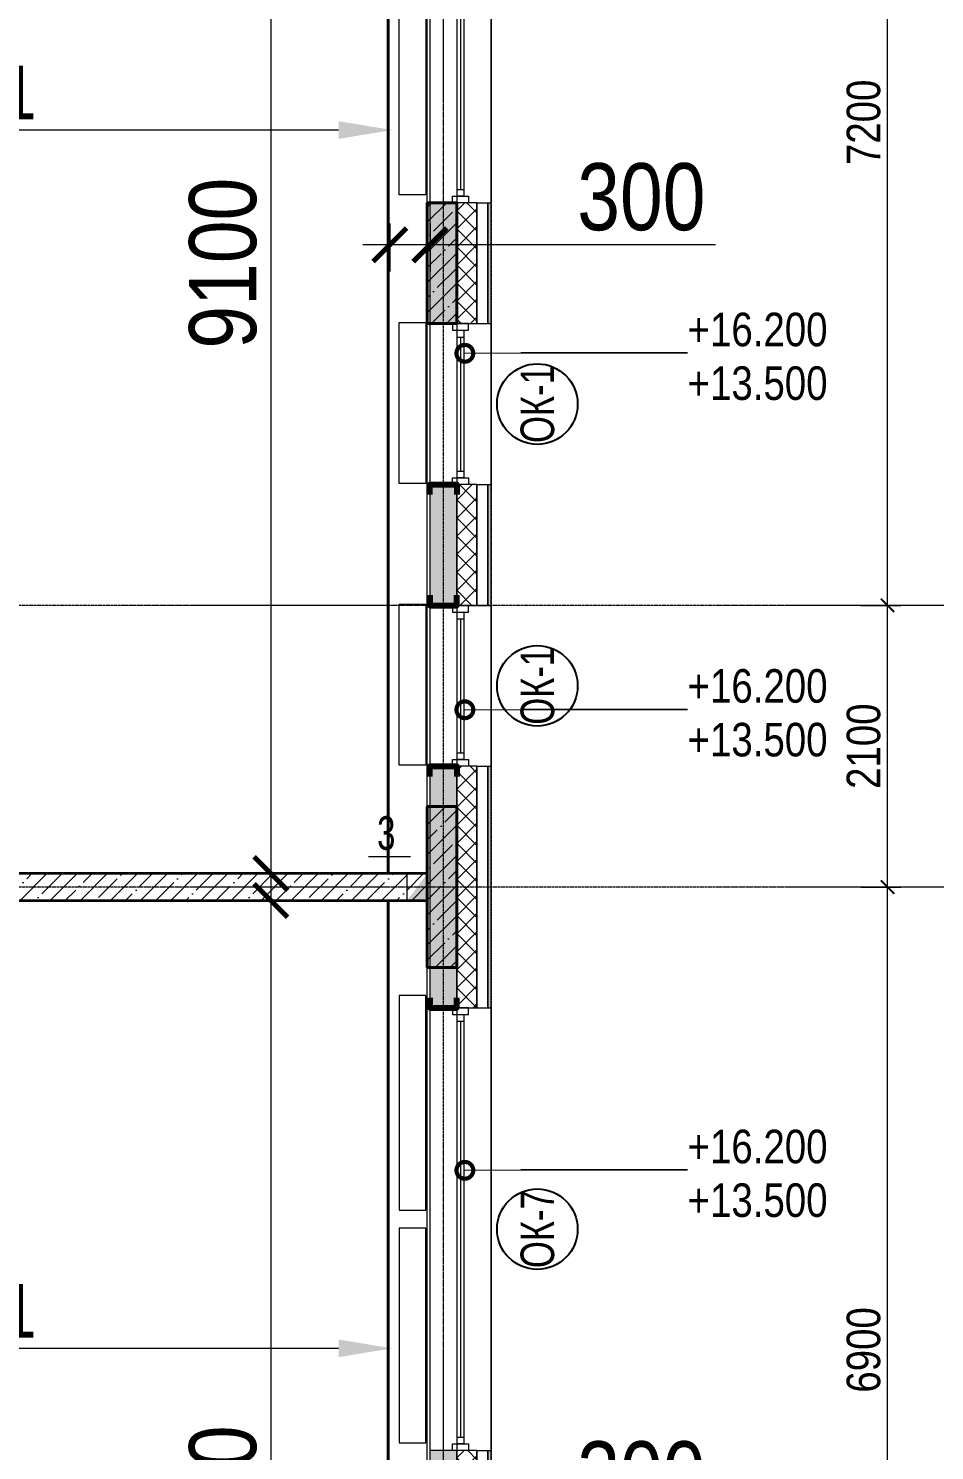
# Model space of a CAD drawing. Header units: millimetres. Extents: x -231292 to 573618, y -153144 to 564035.
# Drawn here: x 161936 to 168689, y 380602 to 391202 of the extents above; entities that cross this region are included whole.
import ezdxf
from ezdxf import colors
from ezdxf.entities.mleader import LeaderData, LeaderLine
from ezdxf.enums import TextEntityAlignment as Align
from ezdxf.math import Vec2, Vec3

# ---------------------------------------------------------------- set-up
doc = ezdxf.new("R2010")
doc.units = ezdxf.units.MM
for name, pattern in [('CENTER2', [28.575, 19.05, -3.175, 3.175, -3.175]), ('DASHED', [19.05, 12.7, -6.35]), ('HIDDEN2', [4.7625, 3.175, -1.5875])]:
    doc.linetypes.add(name, pattern=pattern)
doc.layers.get('0').update_dxf_attribs({"color": 250})
doc.layers.get('Defpoints').update_dxf_attribs({"color": 250})
for name, color, linetype, lineweight in [('A-Wall_Материал_Газоблок_Контур', 250, 'Continuous', 0), ('АР_Колонны', 250, 'Continuous', 35), ('АР_Окна', 250, 'Continuous', 5), ('АР_Окна марка', 250, 'Continuous', 9), ('АР_Отв. марка', 250, 'Continuous', 9), ('АР_Отопительные приборы', 250, 'HIDDEN2', 0), ('АР_Размеры обшивки', 250, 'Continuous', 5), ('АР_Стены ЖБ', 250, 'Continuous', 35), ('АР_Стены ПЕНОблок', 250, 'Continuous', 20), ('АР_Тонкая', 250, 'Continuous', 5), ('АР_Утеплитель', 250, 'Continuous', 0), ('АР_Штриховка', 250, 'Continuous', 0), ('Зашивка радиаторов тип 1 (фанера и МДФ)', 250, 'Continuous', 0), ('КМ_Фахверки', 250, 'Continuous', 80), ('Марка окна', 250, 'Continuous', 0), ('ОВ_Отопление', 250, 'Continuous', 0), ('Размеры зашивки ГКЛ', 250, 'Continuous', 0), ('РД_Оси_100', 250, 'Continuous', 0), ('РД_Оси_размер', 250, 'Continuous', 0)]:
    doc.layers.add(name, color=color, linetype=linetype, lineweight=lineweight)
doc.layers.add('АР_Делит', color=250, linetype='Continuous', lineweight=0, plot=False)
doc.styles.add('Arial0', font='arial.ttf')
doc.styles.add('Arial_09', font='ARIALN.TTF', dxfattribs={"width": 0.9})
doc.styles.add('Isocpeur3', font='isocpeur.ttf')
doc.styles.add('style1', font='ARIALN.TTF')
doc.dimstyles.new('Dim100_ареал', dxfattribs={"dimscale": 100, "dimtxt": 2.5, "dimasz": 1, "dimexe": 1, "dimexo": 1, "dimgap": 0.5, "dimtad": 1, "dimzin": 12, "dimdsep": 46, "dimtxsty": 'style1', "dimblk": 'ARCHTICK', "dimcen": 1, "dimdle": 1, "dimclrd": 256, "dimclre": 256, "dimaunit": 1, "dimadec": 0, "dimazin": 3, "dimtfac": 1, "dimtmove": 1, "dimatfit": 3, "dimldrblk": 'OPEN30', "dimfxl": 2, "dimfxlon": 1, "dimtolj": 1, "dimtzin": 0, "dimlwd": 9, "dimlwe": 9, "dimarcsym": 0})
doc.dimstyles.new('Dim200_ареал', dxfattribs={"dimscale": 100, "dimtxt": 5, "dimasz": 2.5, "dimexe": 2, "dimexo": 2, "dimgap": 1, "dimtad": 1, "dimzin": 12, "dimdsep": 46, "dimtxsty": 'style1', "dimblk": 'ARCHTICK', "dimcen": 3, "dimdle": 2, "dimclrd": 256, "dimclre": 256, "dimaunit": 1, "dimadec": 0, "dimazin": 3, "dimtfac": 1, "dimtmove": 1, "dimatfit": 3, "dimldrblk": 'OPEN30', "dimfxl": 5, "dimfxlon": 1, "dimtolj": 1, "dimtzin": 0, "dimlwd": 9, "dimlwe": 9, "dimarcsym": 0})
pattern_1 = [(45, (50428.77, 366201.75), (-112.2532, 112.2532), []), (45, (50541.02, 366201.75), (-112.2532, 112.2532), [198.4375, -39.6875, 0, -39.6875])]

# ---------------------------------------------------------------- blocks, each defined once
blk = doc.blocks.new('_DotSmall')
at = {"color": 0, "linetype": 'ByBlock', "const_width": 0.5}
blk.add_lwpolyline([(-0.0625, 0, 1), (0.0625, 0, 1)], format="xyb", close=True, dxfattribs=at)
blk = doc.blocks.new('Ф_пеноблок 200')
at = {"layer": 'КМ_Фахверки'}
blk.add_lwpolyline([(0, -75), (0, 0), (200, 0), (200, -75)], dxfattribs=at)
blk = doc.blocks.new('_ArchTick')
at = {"color": 0, "linetype": 'ByBlock', "const_width": 0.15}
blk.add_lwpolyline([(-0.5, -0.5), (0.5, 0.5)], dxfattribs=at)
blk = doc.blocks.new('*D1429')
at = {"layer": 'Defpoints', "color": 0, "transparency": 16777216}
for p in [(116910, 18600), (117910, 18600), (116910, 11700)]:
    blk.add_point(p, dxfattribs=at)
at = {"layer": 'РД_Оси_размер', "lineweight": 9, "transparency": 16777216}
for p, q in [((117910, 11600), (117910, 18700)), ((117710, 18600), (118010, 18600)), ((117710, 11700), (118010, 11700))]:
    blk.add_line(p, q, dxfattribs=at)
at = {"layer": 'РД_Оси_размер', "lineweight": 9, "transparency": 16777216, "xscale": 100, "yscale": 100, "zscale": 100}
for p, rotation in [((117910, 18600), 90), ((117910, 11700), 270)]:
    blk.add_blockref('_ArchTick', p, dxfattribs=dict(at, rotation=rotation))
at = {"layer": 'РД_Оси_размер', "color": 0, "transparency": 16777216, "insert": (117732, 15150), "char_height": 250, "attachment_point": 5, "rotation": 90, "style": 'style1'}
blk.add_mtext('\\A1;6900', dxfattribs=at)
blk = doc.blocks.new('_Open30')
at = {"color": 0, "linetype": 'ByBlock', "lineweight": -2}
for p, q in [((-1, 0.268), (0, 0)), ((0, 0), (-1, -0.268)), ((0, 0), (-1, 0))]:
    blk.add_line(p, q, dxfattribs=at)
blk = doc.blocks.new('*D1430')
at = {"layer": 'Defpoints', "color": 0, "transparency": 16777216}
for p in [(116910, 20700), (117910, 20700), (116910, 18600)]:
    blk.add_point(p, dxfattribs=at)
at = {"layer": 'РД_Оси_размер', "lineweight": 9, "transparency": 16777216}
for p, q in [((117910, 18500), (117910, 20800)), ((117710, 20700), (118010, 20700)), ((117710, 18600), (118010, 18600))]:
    blk.add_line(p, q, dxfattribs=at)
at = {"layer": 'РД_Оси_размер', "lineweight": 9, "transparency": 16777216, "xscale": 100, "yscale": 100, "zscale": 100}
for p, rotation in [((117910, 20700), 90), ((117910, 18600), 270)]:
    blk.add_blockref('_ArchTick', p, dxfattribs=dict(at, rotation=rotation))
at = {"layer": 'РД_Оси_размер', "color": 0, "transparency": 16777216, "insert": (117732, 19650), "char_height": 250, "attachment_point": 5, "rotation": 90, "style": 'style1'}
blk.add_mtext('\\A1;2100', dxfattribs=at)
blk = doc.blocks.new('*D1431')
at = {"layer": 'Defpoints', "color": 0, "transparency": 16777216}
for p in [(116910, 27900), (117910, 27900), (116910, 20700)]:
    blk.add_point(p, dxfattribs=at)
at = {"layer": 'РД_Оси_размер', "lineweight": 9, "transparency": 16777216}
for p, q in [((117910, 20600), (117910, 28000)), ((117710, 27900), (118010, 27900)), ((117710, 20700), (118010, 20700))]:
    blk.add_line(p, q, dxfattribs=at)
at = {"layer": 'РД_Оси_размер', "lineweight": 9, "transparency": 16777216, "xscale": 100, "yscale": 100, "zscale": 100}
for p, rotation in [((117910, 27900), 90), ((117910, 20700), 270)]:
    blk.add_blockref('_ArchTick', p, dxfattribs=dict(at, rotation=rotation))
at = {"layer": 'РД_Оси_размер', "color": 0, "transparency": 16777216, "insert": (117732, 24300), "char_height": 250, "attachment_point": 5, "rotation": 90, "style": 'style1'}
blk.add_mtext('\\A1;7200', dxfattribs=at)
blk = doc.blocks.new('Bottom_L_1600')
at = {"layer": 'АР_Отопительные приборы'}
blk.add_lwpolyline([(800, -100), (-800, -100), (-800, 100), (800, 100)], close=True, dxfattribs=at)
blk = doc.blocks.new('Bottom_L_1200')
at = {"layer": 'АР_Отопительные приборы'}
blk.add_lwpolyline([(600, -100), (-600, -100), (-600, 100), (600, 100)], close=True, dxfattribs=at)
blk = doc.blocks.new('Bottom_R_1600')
at = {"layer": 'АР_Отопительные приборы'}
blk.add_lwpolyline([(-800, -100), (800, -100), (800, 100), (-800, 100)], close=True, dxfattribs=at)
blk = doc.blocks.new('*D848')
at = {"layer": 'Defpoints', "color": 0, "transparency": 16777216}
for p in [(164132, 394002), (163743, 384902), (164138, 384902)]:
    blk.add_point(p, dxfattribs=at)
at = {"layer": 'АР_Размеры обшивки', "lineweight": 9, "transparency": 16777216}
for p, q in [((163743, 394202), (163743, 384702)), ((163932, 394002), (163543, 394002)), ((163938, 384902), (163543, 384902))]:
    blk.add_line(p, q, dxfattribs=at)
at = {"layer": 'АР_Размеры обшивки', "lineweight": 9, "transparency": 16777216, "xscale": 250, "yscale": 250, "zscale": 250}
for p, rotation in [((163743, 394002), 90), ((163743, 384902), 270)]:
    blk.add_blockref('_ArchTick', p, dxfattribs=dict(at, rotation=rotation))
at = {"layer": 'АР_Размеры обшивки', "color": 0, "transparency": 16777216, "insert": (163387, 389452), "char_height": 500, "attachment_point": 5, "rotation": 90, "style": 'style1'}
blk.add_mtext('\\A1;9100', dxfattribs=at)
blk = doc.blocks.new('*D849')
at = {"layer": 'Defpoints', "color": 0, "transparency": 16777216}
for p in [(164132, 384702), (163743, 375602), (164132, 375602)]:
    blk.add_point(p, dxfattribs=at)
at = {"layer": 'АР_Размеры обшивки', "lineweight": 9, "transparency": 16777216}
for p, q in [((163743, 384902), (163743, 375402)), ((163932, 384702), (163543, 384702)), ((163932, 375602), (163543, 375602))]:
    blk.add_line(p, q, dxfattribs=at)
at = {"layer": 'АР_Размеры обшивки', "lineweight": 9, "transparency": 16777216, "xscale": 250, "yscale": 250, "zscale": 250}
for p, rotation in [((163743, 384702), 90), ((163743, 375602), 270)]:
    blk.add_blockref('_ArchTick', p, dxfattribs=dict(at, rotation=rotation))
at = {"layer": 'АР_Размеры обшивки', "color": 0, "transparency": 16777216, "insert": (163387, 380152), "char_height": 500, "attachment_point": 5, "rotation": 90, "style": 'style1'}
blk.add_mtext('\\A1;9100', dxfattribs=at)
blk = doc.blocks.new('*D794')
at = {"layer": 'Defpoints', "color": 0, "transparency": 16777216}
for p in [(164629, 389947), (164929, 389947), (164629, 389589)]:
    blk.add_point(p, dxfattribs=at)
at = {"layer": 'АР_Размеры обшивки', "lineweight": 9, "transparency": 16777216}
for p, q in [((164629, 389747), (164629, 389389)), ((164929, 389747), (164929, 389389)), ((165129, 389589), (164429, 389589)), ((167056, 389589), (164929, 389589))]:
    blk.add_line(p, q, dxfattribs=at)
at = {"layer": 'АР_Размеры обшивки', "lineweight": 9, "transparency": 16777216, "xscale": 250, "yscale": 250, "zscale": 250, "rotation": 180}
blk.add_blockref('_ArchTick', (164629, 389589), dxfattribs=at)
at = {"layer": 'АР_Размеры обшивки', "lineweight": 9, "transparency": 16777216, "xscale": 250, "yscale": 250, "zscale": 250}
blk.add_blockref('_ArchTick', (164929, 389589), dxfattribs=at)
at = {"layer": 'АР_Размеры обшивки', "color": 0, "transparency": 16777216, "insert": (166504, 389944), "char_height": 500, "attachment_point": 5, "style": 'style1'}
blk.add_mtext('\\A1;300', dxfattribs=at)
blk = doc.blocks.new('*D795')
at = {"layer": 'Defpoints', "color": 0, "transparency": 16777216}
for p in [(164629, 380420), (164929, 380420), (164629, 380062)]:
    blk.add_point(p, dxfattribs=at)
at = {"layer": 'АР_Размеры обшивки', "lineweight": 9, "transparency": 16777216}
for p, q in [((164629, 380220), (164629, 379862)), ((164929, 380220), (164929, 379862)), ((165129, 380062), (164429, 380062)), ((167056, 380062), (164929, 380062))]:
    blk.add_line(p, q, dxfattribs=at)
at = {"layer": 'АР_Размеры обшивки', "lineweight": 9, "transparency": 16777216, "xscale": 250, "yscale": 250, "zscale": 250, "rotation": 180}
blk.add_blockref('_ArchTick', (164629, 380062), dxfattribs=at)
at = {"layer": 'АР_Размеры обшивки', "lineweight": 9, "transparency": 16777216, "xscale": 250, "yscale": 250, "zscale": 250}
blk.add_blockref('_ArchTick', (164929, 380062), dxfattribs=at)
at = {"layer": 'АР_Размеры обшивки', "color": 0, "transparency": 16777216, "insert": (166504, 380417), "char_height": 500, "attachment_point": 5, "style": 'style1'}
blk.add_mtext('\\A1;300', dxfattribs=at)
blk = doc.blocks.new('MOK-МаркаПроема инж.')
blk.add_line((-1.33, -1.75), (1.8, -1.75))
at = {"color": 0, "style": 'Arial0', "width": 0.7}
blk.add_attdef('АР-ПРОЕМ:Коробка', text='', height=2.5, dxfattribs=at).set_placement((0, 0), align=Align.MIDDLE)
blk = doc.blocks.new('МОК-Наименование')
at = {"layer": 'Defpoints'}
blk.add_circle((0, 0), 3, dxfattribs=at)
at = {"color": 0, "linetype": 'ByBlock', "lineweight": -2, "style": 'Isocpeur3', "width": 0.8, "flags": 4}
blk.add_attdef('АР-ОКНО:НАИМЕНОВАНИЕ', text='', height=2.5, dxfattribs=at).set_placement((0, 0), align=Align.MIDDLE)
blk = doc.blocks.new('СОШ_2200_АР_ОСИ_М100_28.05.24')
at = {"layer": 'АР_Делит', "color": 5, "linetype": 'DASHED'}
blk.add_lwpolyline([(114955, 135155), (114955, -355), (93595.036, -355), (93595.036, 13855), (94145, 13855), (94145, 68320), (66055, 68320), (66055, 13857.73), (83455, 13857.73), (83455, -355), (45245, -355), (45245, 13145), (44695, 13145), (44695, 26755), (45245, 26755), (45245, 68320), (20455, 68320), (20455, 26755), (27955, 26755), (27955, 13145), (-355, 13145), (-355, 100855), (37145, 100855), (37145, 129155)], dxfattribs=at)
at = {"layer": 'РД_Оси_100', "linetype": 'CENTER2'}
for p, q in [((114600, -6155), (114600, 139938.679)), ((119910, 20700), (94200, 20700)), ((119910, 18600), (94200, 18600))]:
    blk.add_line(p, q, dxfattribs=at)
at = {"layer": 'РД_Оси_размер'}
for base, p1, p2, picture, middle in [((117910, 27900), (116910, 20700), (116910, 27900), '*D1431', (117732.357, 24300)), ((117910, 20700), (116910, 18600), (116910, 20700), '*D1430', (117732.357, 19650)), ((117910, 18600), (116910, 11700), (116910, 18600), '*D1429', (117732.357, 15150))]:
    dim = blk.add_linear_dim(base=base, p1=p1, p2=p2, angle=90, dimstyle='Dim100_ареал', dxfattribs=at)
    dim.commit()
    dim.dimension.update_dxf_attribs({"geometry": picture, "text_midpoint": middle})

msp = doc.modelspace()

# ---------------------------------------------------------------- hatches: boundary and pattern name
at = {"layer": 'АР_Штриховка', "linetype": 'Continuous', "lineweight": 5}
h = msp.add_hatch(dxfattribs=at)
h.set_pattern_fill('ANSI35', color=256, scale=25, style=0)
h.set_pattern_definition(pattern_1)
h.paths.add_polyline_path([(165128.768, 385401.753), (164908.768, 385401.753), (164908.768, 384201.753), (165128.768, 384201.753)], flags=0)
h = msp.add_hatch(dxfattribs=at)
h.set_pattern_fill('ANSI35', color=256, scale=25, style=0)
h.set_pattern_definition([(45, (50428.77, 366201.75), (-112.2532, 112.2532), []), (45, (50541.02, 366201.75), (-112.2532, 112.2532), [198.4375, -39.6875, 0, -39.6875])])
h.paths.add_polyline_path([(157338.763, 384901.753), (157338.768, 384701.753), (164908.77, 384701.927), (164908.765, 384901.927)], flags=0)
at = {"layer": 'ОВ_Отопление', "linetype": 'Continuous', "lineweight": 5}
for points in [[(164908.77, 384701.927), (164908.765, 384901.927), (164833.768, 384801.925)], [(164908.77, 384701.927), (164908.765, 384901.927), (164833.768, 384801.925)], [(164758.77, 384701.924), (164908.77, 384701.927), (164833.768, 384801.925)], [(164758.77, 384701.924), (164908.77, 384701.927), (164833.768, 384801.925)]]:
    msp.add_hatch(color=256, dxfattribs=at).paths.add_polyline_path(points, flags=0)

# ---------------------------------------------------------------- linework, layer by layer
at = {"layer": 'A-Wall_Материал_Газоблок_Контур', "linetype": 'Continuous', "lineweight": 0}
for p, q in [((164928.768, 393201.753), (164928.768, 389901.753)), ((165383.768, 389901.753), (165383.768, 393201.753)), ((164928.768, 389001.753), (164928.768, 387801.753)), ((164928.768, 386901.753), (164928.768, 385701.753)), ((164928.768, 383901.753), (164928.768, 380601.753))]:
    msp.add_line(p, q, dxfattribs=at)
at = {"layer": 'АР_Колонны', "linetype": 'HIDDEN2', "lineweight": 25}
for p, q in [((164908.768, 389901.753), (165128.768, 389901.753)), ((164908.768, 389001.753), (164908.768, 389901.753)), ((164908.768, 385401.753), (165128.768, 385401.753)), ((164908.768, 384201.753), (164908.768, 385401.753)), ((165128.768, 385401.753), (165128.768, 384201.753)), ((165128.768, 384201.753), (164908.768, 384201.753))]:
    msp.add_line(p, q, dxfattribs=at)
at = {"layer": 'АР_Колонны', "linetype": 'Continuous', "lineweight": 35}
for p, q in [((164908.768, 389901.753), (164908.768, 389001.753)), ((165128.768, 389901.753), (164908.768, 389901.753)), ((164908.768, 385401.753), (164908.768, 384201.753)), ((165128.768, 385401.753), (164908.768, 385401.753)), ((165128.768, 384201.753), (165128.768, 385401.753)), ((164908.768, 384201.753), (165128.768, 384201.753))]:
    msp.add_line(p, q, dxfattribs=at)
at = {"layer": 'АР_Окна', "linetype": 'Continuous', "lineweight": 5}
for p, q in [((164928.768, 393201.753), (164928.768, 389901.753)), ((165383.768, 393201.753), (165383.768, 389901.753)), ((165156.268, 393101.753), (165156.268, 390001.753)), ((165131.268, 390001.753), (165181.268, 390001.753)), ((164928.768, 389001.753), (164928.768, 387801.753)), ((165131.268, 387901.753), (165181.268, 387901.753)), ((164928.768, 386901.753), (164928.768, 385701.753)), ((165131.268, 386801.753), (165181.268, 386801.753)), ((164928.768, 383901.753), (164928.768, 380601.753)), ((165131.268, 383801.753), (165181.268, 383801.753)), ((165131.268, 380701.753), (165181.268, 380701.753))]:
    msp.add_line(p, q, dxfattribs=at)
for points in [[(165131.268, 393151.753), (165181.268, 393151.753), (165181.268, 389951.753), (165131.268, 389951.753)], [(165216.268, 389951.753), (165216.268, 389901.753), (165096.268, 389901.753), (165096.268, 389951.753)], [(165216.268, 387851.753), (165216.268, 387801.753), (165096.268, 387801.753), (165096.268, 387851.753)], [(165216.268, 386851.753), (165216.268, 386901.753), (165096.268, 386901.753), (165096.268, 386851.753)], [(165216.268, 383851.753), (165216.268, 383901.753), (165096.268, 383901.753), (165096.268, 383851.753)], [(165216.268, 380651.753), (165216.268, 380601.753), (165096.268, 380601.753), (165096.268, 380651.753)]]:
    msp.add_lwpolyline(points, close=True, dxfattribs=at)
at = {"layer": 'АР_Стены ЖБ', "linetype": 'Continuous', "lineweight": 40}
for p, q in [((165128.768, 389901.753), (164908.768, 389901.753)), ((164908.768, 389901.753), (164908.768, 389001.753)), ((165128.768, 385401.753), (164908.768, 385401.753)), ((164908.768, 385401.753), (164908.768, 384201.753)), ((165128.768, 384201.753), (165128.768, 385401.753)), ((164908.768, 384201.753), (165128.768, 384201.753))]:
    msp.add_line(p, q, dxfattribs=at)
at = {"layer": 'АР_Стены ЖБ', "linetype": 'Continuous', "lineweight": 35}
for p, q in [((164908.765, 384901.927), (157338.763, 384901.753)), ((164908.77, 384701.927), (164908.765, 384901.927)), ((157338.768, 384701.753), (164908.77, 384701.927))]:
    msp.add_line(p, q, dxfattribs=at)
at = {"layer": 'АР_Стены ЖБ', "linetype": 'Continuous', "lineweight": 15}
msp.add_line((164758.77, 384701.924), (164758.765, 384901.924), dxfattribs=at)
at = {"layer": 'АР_Стены ПЕНОблок', "linetype": 'Continuous', "lineweight": 20}
for p, q in [((165128.768, 389901.753), (164928.768, 389901.753)), ((164928.768, 389901.753), (164928.768, 389001.753)), ((165128.768, 387801.753), (164928.768, 387801.753)), ((164928.768, 387801.753), (164928.768, 386901.753)), ((165128.768, 386901.753), (165128.768, 387801.753)), ((164928.768, 386901.753), (165128.768, 386901.753)), ((164928.768, 385701.753), (164928.768, 383901.753)), ((164928.768, 383901.753), (165128.768, 383901.753)), ((165128.768, 380601.753), (164928.768, 380601.753)), ((164928.768, 380601.753), (164928.768, 379701.753)), ((165128.768, 379701.753), (165128.768, 380601.753))]:
    msp.add_line(p, q, dxfattribs=at)
at = {"layer": 'АР_Тонкая', "linetype": 'Continuous', "lineweight": 5}
for p, q in [((165278.768, 389901.753), (165383.768, 389901.753)), ((165278.768, 387801.753), (165383.768, 387801.753)), ((165278.768, 387801.753), (165278.768, 386901.753)), ((165358.768, 386901.753), (165358.768, 387801.753)), ((165358.768, 387801.753), (165358.768, 386901.753)), ((165383.768, 386901.753), (165383.768, 387801.753)), ((165278.768, 386901.753), (165383.768, 386901.753)), ((165278.768, 383901.753), (165383.768, 383901.753)), ((165278.768, 380601.753), (165383.768, 380601.753)), ((165278.768, 380601.753), (165278.768, 379701.753)), ((165358.768, 379701.753), (165358.768, 380601.753)), ((165358.768, 380601.753), (165358.768, 379701.753)), ((165383.768, 379701.753), (165383.768, 380601.753))]:
    msp.add_line(p, q, dxfattribs=at)
at = {"layer": 'АР_Утеплитель', "linetype": 'Continuous', "lineweight": 0}
for p, q in [((165278.768, 389901.753), (165128.768, 389901.753)), ((165278.768, 387801.753), (165128.768, 387801.753)), ((165128.768, 387801.753), (165128.768, 386901.753)), ((165278.768, 386901.753), (165278.768, 387801.753)), ((165128.768, 386901.753), (165278.768, 386901.753)), ((165128.768, 383901.753), (165278.768, 383901.753)), ((165278.768, 380601.753), (165128.768, 380601.753)), ((165128.768, 380601.753), (165128.768, 379701.753)), ((165278.768, 379701.753), (165278.768, 380601.753))]:
    msp.add_line(p, q, dxfattribs=at)
at = {"layer": 'Зашивка радиаторов тип 1 (фанера и МДФ)', "linetype": 'Continuous', "lineweight": 0}
for p, q in [((164608.766, 394001.752), (164608.768, 384901.752)), ((164621.266, 394001.752), (164621.268, 384901.752)), ((164621.268, 384901.752), (164621.266, 394001.752)), ((164908.768, 384901.753), (164908.766, 394001.753)), ((164608.768, 384901.752), (164621.268, 384901.752)), ((164621.268, 384901.752), (164908.768, 384901.753)), ((164608.768, 384701.753), (164608.766, 375601.753)), ((164621.268, 384701.753), (164608.768, 384701.753)), ((164621.268, 384701.753), (164621.266, 375601.753)), ((164621.266, 375601.753), (164621.268, 384701.753)), ((164908.768, 384701.753), (164621.268, 384701.753)), ((164908.766, 375601.753), (164908.768, 384701.753))]:
    msp.add_line(p, q, dxfattribs=at)
at = {"layer": 'ОВ_Отопление', "linetype": 'Continuous', "lineweight": 9}
for p, q in [((164908.765, 384901.927), (164758.765, 384901.924)), ((164908.765, 384901.927), (164758.765, 384901.924)), ((164758.77, 384701.924), (164758.765, 384901.924)), ((164758.77, 384701.924), (164758.765, 384901.924)), ((164908.77, 384701.927), (164908.765, 384901.927)), ((164908.77, 384701.927), (164908.765, 384901.927)), ((164908.77, 384701.927), (164758.77, 384701.924)), ((164908.77, 384701.927), (164758.77, 384701.924))]:
    msp.add_line(p, q, dxfattribs=at)

# ---------------------------------------------------------------- block references
at = {"layer": 'АР_Отв. марка', "linetype": 'Continuous', "lineweight": 9, "xscale": 100, "yscale": 100, "zscale": 100}
msp.add_blockref('MOK-МаркаПроема инж.', (164602.875, 385204.661), dxfattribs=at).add_auto_attribs({'АР-ПРОЕМ:Коробка': '3'})
at = {"layer": 'АР_Отопительные приборы'}
for name, p, rotation in [('Bottom_L_1600', (164798.768, 390760.373), 89.99999999999999), ('Bottom_L_1200', (164798.768, 388410.373), 89.99999999999999), ('Bottom_L_1200', (164798.768, 386310.373), 89.99999999999999), ('Bottom_R_1600', (164798.768, 383193.527), 90), ('Bottom_R_1600', (164798.768, 381460.373), 90)]:
    msp.add_blockref(name, p, dxfattribs=dict(at, rotation=rotation))
at = {"layer": 'КМ_Фахверки'}
msp.add_blockref('Ф_пеноблок 200', (164928.768, 387801.753), dxfattribs=at)
at = {"layer": 'КМ_Фахверки', "xscale": -1, "rotation": 180}
for p in [(164928.768, 386901.753), (164928.768, 383901.753)]:
    msp.add_blockref('Ф_пеноблок 200', p, dxfattribs=at)

# ---------------------------------------------------------------- dimensions: what is measured, and where the dimension line sits
at = {"layer": 'АР_Размеры обшивки'}
for base, p1, p2, picture, middle in [((163742.774, 384901.752), (164131.766, 394001.752), (164138.018, 384901.752), '*D848', (163387.488, 389451.752)), ((163742.774, 375601.752), (164131.768, 384701.752), (164131.766, 375601.752), '*D849', (163387.488, 380151.752))]:
    dim = msp.add_linear_dim(base=base, p1=p1, p2=p2, angle=90, dimstyle='Dim200_ареал', override={"dimdec": 0}, dxfattribs=at)
    dim.commit()
    dim.dimension.update_dxf_attribs({"geometry": picture, "text_midpoint": middle})
dim = msp.add_linear_dim(base=(164628.763, 380061.752), p1=(164928.763, 380419.752), p2=(164628.763, 380419.752), dimstyle='Dim200_ареал', override={"dimdec": 0}, dxfattribs=at)
dim.commit()
dim.dimension.update_dxf_attribs({"geometry": '*D795', "text_midpoint": (166503.768, 379681.466), "dimtype": 160})

# ---------------------------------------------------------------- leaders
at = {"layer": 'Марка окна', "lineweight": 0, "ltscale": 20}
ml = msp.add_multileader_mtext('Standard', dxfattribs=at)
ml.set_content('+16.200\\P+13.500', color=256, style='style1')
ml.set_leader_properties(color=256, linetype='ByLayer', lineweight=-1)
ml.set_arrow_properties(name='DOTSMALL')
ml.build(insert=Vec2(0, 0))
ml.multileader.update_dxf_attribs({"text_left_attachment_type": 6, "text_right_attachment_type": 6, "dogleg_length": 200, "arrow_head_size": 250})
ctx = ml.context
ctx.base_point, ctx.char_height, ctx.arrow_head_size, ctx.landing_gap_size, ctx.plane_origin = Vec3(166848.359, 388783.032), 250, 250, 0, Vec3(167243.336, 388098.505)
ctx.left_attachment, ctx.right_attachment = 6, 6
notes = []
notes.append((ctx, [(1, (1, 1, 0), (165786.755, 388783.032), (1, 0), 1061.605, [(0, [(165188.64, 388780.362)], 0, [])])]))
ctx.mtext.insert, ctx.mtext.line_spacing_factor, ctx.mtext.flow_direction = Vec3(166848.359, 389083.032), 0.96, 5
ctx.mtext.has_bg_fill, ctx.mtext.bg_color, ctx.mtext.bg_scale_factor, ctx.mtext.bg_transparency, ctx.mtext.use_window_bg_color = 1, -1027028792, 1.5, 0, 1
ml = msp.add_multileader_mtext('Standard', dxfattribs=at)
ml.set_content('+16.200\\P+13.500', color=256, style='style1')
ml.set_leader_properties(color=256, linetype='ByLayer', lineweight=-1)
ml.set_arrow_properties(name='DOTSMALL')
ml.build(insert=Vec2(0, 0))
ml.multileader.update_dxf_attribs({"text_left_attachment_type": 6, "text_right_attachment_type": 6, "dogleg_length": 200, "arrow_head_size": 250})
ctx = ml.context
ctx.base_point, ctx.char_height, ctx.arrow_head_size, ctx.landing_gap_size, ctx.plane_origin = Vec3(166848.359, 386126.059), 250, 250, 0, Vec3(167243.336, 385441.532)
ctx.left_attachment, ctx.right_attachment = 6, 6
notes.append((ctx, [(1, (1, 1, 0), (165786.755, 386126.059), (1, 0), 1061.605, [(0, [(165188.64, 386123.389)], 0, [])])]))
ctx.mtext.insert, ctx.mtext.line_spacing_factor, ctx.mtext.flow_direction = Vec3(166848.359, 386426.059), 0.96, 5
ctx.mtext.has_bg_fill, ctx.mtext.bg_color, ctx.mtext.bg_scale_factor, ctx.mtext.bg_transparency, ctx.mtext.use_window_bg_color = 1, -1027028792, 1.5, 0, 1
ml = msp.add_multileader_mtext('Standard', dxfattribs=at)
ml.set_content('+16.200\\P+13.500', color=256, style='style1')
ml.set_leader_properties(color=256, linetype='ByLayer', lineweight=-1)
ml.set_arrow_properties(name='DOTSMALL')
ml.build(insert=Vec2(0, 0))
ml.multileader.update_dxf_attribs({"text_left_attachment_type": 6, "text_right_attachment_type": 6, "dogleg_length": 200, "arrow_head_size": 250})
ctx = ml.context
ctx.base_point, ctx.char_height, ctx.arrow_head_size, ctx.landing_gap_size, ctx.plane_origin = Vec3(166848.359, 382693.183), 250, 250, 0, Vec3(167243.336, 382008.656)
ctx.left_attachment, ctx.right_attachment = 6, 6
notes.append((ctx, [(1, (1, 1, 0), (165786.755, 382693.183), (1, 0), 1061.605, [(0, [(165188.64, 382690.512)], 0, [])])]))
ctx.mtext.insert, ctx.mtext.line_spacing_factor, ctx.mtext.flow_direction = Vec3(166848.359, 382993.183), 0.96, 5
ctx.mtext.has_bg_fill, ctx.mtext.bg_color, ctx.mtext.bg_scale_factor, ctx.mtext.bg_transparency, ctx.mtext.use_window_bg_color = 1, -1027028792, 1.5, 0, 1
at = {"layer": 'Размеры зашивки ГКЛ'}
ml = msp.add_multileader_mtext('Standard', dxfattribs=at)
ml.set_content('\\pxsm1;Тип 1 ', color=(0, 0, 138), style='style1')
ml.set_leader_properties(color=256, linetype='ByLayer', lineweight=9)
ml.build(insert=Vec2(0, 0))
ml.multileader.update_dxf_attribs({"has_dogleg": 0, "text_left_attachment_type": 6, "text_right_attachment_type": 6, "text_bottom_attachment_type": 10, "dogleg_length": 25, "arrow_head_size": 400})
ctx = ml.context
ctx.base_point, ctx.char_height, ctx.arrow_head_size, ctx.landing_gap_size, ctx.plane_origin = Vec3(160777.574, 390444.483), 400, 400, 50, Vec3(155219.184, 397415.048)
ctx.left_attachment, ctx.right_attachment, ctx.top_attachment = 6, 6, 10
notes.append((ctx, [(1, (1, 1, 0), (161972.969, 390444.483), (-1, 0), 25, [(1, [(164648.059, 390444.483)], 0, [])])]))
ctx.mtext.insert, ctx.mtext.width, ctx.mtext.defined_height, ctx.mtext.line_spacing_factor, ctx.mtext.flow_direction = Vec3(160827.574, 390924.483), 1668.44707, 600, 0.3, 5
ml = msp.add_multileader_mtext('Standard', dxfattribs=at)
ml.set_content('\\pxsm1;Тип 1 ', color=(0, 0, 138), style='style1')
ml.set_leader_properties(color=256, linetype='ByLayer', lineweight=9)
ml.build(insert=Vec2(0, 0))
ml.multileader.update_dxf_attribs({"has_dogleg": 0, "text_left_attachment_type": 6, "text_right_attachment_type": 6, "text_bottom_attachment_type": 10, "dogleg_length": 25, "arrow_head_size": 400})
ctx = ml.context
ctx.base_point, ctx.char_height, ctx.arrow_head_size, ctx.landing_gap_size, ctx.plane_origin = Vec3(160777.574, 381363.623), 400, 400, 50, Vec3(155219.184, 388334.188)
ctx.left_attachment, ctx.right_attachment, ctx.top_attachment = 6, 6, 10
notes.append((ctx, [(1, (1, 1, 0), (161972.969, 381363.623), (-1, 0), 25, [(1, [(164648.059, 381363.623)], 0, [])])]))
ctx.mtext.insert, ctx.mtext.width, ctx.mtext.defined_height, ctx.mtext.line_spacing_factor, ctx.mtext.flow_direction = Vec3(160827.574, 381843.623), 1668.44707, 600, 0.3, 5
for ctx, leaders in notes:
    for number, flags, end, landing, length, lines in leaders:
        leader = LeaderData()
        leader.index, (leader.has_last_leader_line, leader.has_dogleg_vector, leader.attachment_direction) = number, flags
        leader.last_leader_point, leader.dogleg_vector, leader.dogleg_length = Vec3(end), Vec3(landing), length
        for number, points, colour, breaks in lines:
            line = LeaderLine()
            line.index, line.vertices, line.color, line.breaks = number, Vec3.list(points), colors.encode_raw_color(colour), breaks
            leader.lines.append(line)
        ctx.leaders.append(leader)

# ---------------------------------------------------------------- next in the draw order: hatches: boundary and pattern name
at = {"layer": 'АР_Штриховка', "linetype": 'Continuous', "lineweight": 0}
h = msp.add_hatch(dxfattribs=at)
h.set_pattern_fill('AR-CONC', color=256, angle=-360, style=0)
h.set_pattern_definition([(50, (50428.77, 366201.75), (182.18467, -15.93909), [19.05, -209.55]), (355, (50428.77, 366201.75), (-35.24342, 191.05685), [15.24, -167.64058]), (100.45144, (50443.95, 366200.42), (146.94125, 175.11775), [16.19, -178.09024]), (46.1842, (50428.77, 366252.55), (271.07904, -42.04233), [28.575, -314.325]), (96.63556, (50451.36, 366249.05), (237.40413, 247.4261), [24.285, -267.1356]), (351.18415, (50428.77, 366252.55), (237.40413, 247.4261), [22.85997, -251.45973]), (21, (50454.17, 366239.85), (151.6144, -102.2652), [19.05, -209.55]), (326, (50454.17, 366239.85), (61.80203, 184.18797), [15.24, -167.64]), (71.45145, (50466.8, 366231.33), (213.41642, 81.92277), [16.19, -178.08994]), (37.5, (50428.77, 366201.75), (3.088603, 84.55504), [0, -165.608, 0, -170.18, 0, -168.275]), (7.5, (50428.77, 366201.75), (66.81966, 100.180575), [0, -97.028, 0, -161.798, 0, -64.135]), (327.5, (50372.126, 366201.75), (135.590595, -5.728744), [0, -63.5, 0, -198.12, 0, -262.89]), (317.5, (50346.73, 366201.75), (148.12918, 25.42649), [0, -82.55, 0, -131.572, 0, -186.69])])
h.paths.add_polyline_path([(165128.768, 403301.753), (164928.768, 403301.753), (164928.768, 402501.753), (165128.768, 402501.753)], flags=0)
h.paths.add_polyline_path([(165128.768, 399201.753), (164928.768, 399201.753), (164928.768, 398301.753), (165128.768, 398301.753)], flags=0)
h.paths.add_polyline_path([(165128.768, 397101.753), (164928.768, 397101.753), (164928.768, 396201.753), (165128.768, 396201.753)], flags=0)
h.paths.add_polyline_path([(165128.768, 395001.753), (164928.768, 395001.753), (164928.768, 393201.753), (165128.768, 393201.753)], flags=0)
h.paths.add_polyline_path([(165128.768, 389901.753), (164928.768, 389901.753), (164928.768, 389001.753), (165128.768, 389001.753)], flags=0)
h.paths.add_polyline_path([(165128.768, 387801.753), (164928.768, 387801.753), (164928.768, 386901.753), (165128.768, 386901.753)], flags=0)
h.paths.add_polyline_path([(165128.768, 385701.753), (164928.768, 385701.753), (164928.768, 383901.753), (165128.768, 383901.753)], flags=0)
h.paths.add_polyline_path([(165128.768, 380601.753), (164928.768, 380601.753), (164928.768, 379701.753), (165128.768, 379701.753)], flags=0)
h.paths.add_polyline_path([(165128.768, 378501.753), (164928.768, 378501.753), (164928.768, 377601.753), (165128.768, 377601.753)], flags=0)
h.paths.add_polyline_path([(165128.768, 376401.753), (164928.768, 376401.753), (164928.768, 374501.753), (165128.768, 374501.753)], flags=0)
h.paths.add_polyline_path([(165128.768, 371201.753), (164928.768, 371201.753), (164928.768, 370301.753), (165128.768, 370301.753)], flags=0)
h.paths.add_polyline_path([(165128.768, 369101.753), (164928.768, 369101.753), (164928.768, 368201.753), (165128.768, 368201.753)], flags=0)
h.paths.add_polyline_path([(165128.768, 367001.753), (164928.768, 367001.753), (164928.768, 366301.753), (165128.768, 366101.753)], flags=0)
h = msp.add_hatch(dxfattribs=at)
h.set_pattern_fill('ANSI37', color=256, scale=30, angle=-360, style=0)
h.set_pattern_definition([(45, (50428.77, 366201.75), (-67.35192, 67.35192), []), (135, (50428.77, 366201.75), (-67.35192, -67.35192), [])])
h.paths.add_polyline_path([(165278.768, 403301.753), (165128.768, 403301.753), (165128.768, 402501.753), (165278.768, 402501.753)], flags=0)
h.paths.add_polyline_path([(165278.768, 399201.753), (165128.768, 399201.753), (165128.768, 398301.753), (165278.768, 398301.753)], flags=0)
h.paths.add_polyline_path([(165278.768, 397101.753), (165128.768, 397101.753), (165128.768, 396201.753), (165278.768, 396201.753)], flags=0)
h.paths.add_polyline_path([(165278.768, 395001.753), (165128.768, 395001.753), (165128.768, 393201.753), (165278.768, 393201.753)], flags=0)
h.paths.add_polyline_path([(165278.768, 389901.753), (165128.768, 389901.753), (165128.768, 389001.753), (165278.768, 389001.753)], flags=0)
h.paths.add_polyline_path([(165278.768, 387801.753), (165128.768, 387801.753), (165128.768, 386901.753), (165278.768, 386901.753)], flags=0)
h.paths.add_polyline_path([(165278.768, 385701.753), (165128.768, 385701.753), (165128.768, 383901.753), (165278.768, 383901.753)], flags=0)
h.paths.add_polyline_path([(165278.768, 380601.753), (165128.768, 380601.753), (165128.768, 379701.753), (165278.768, 379701.753)], flags=0)
h.paths.add_polyline_path([(165278.768, 378501.753), (165128.768, 378501.753), (165128.768, 377601.753), (165278.768, 377601.753)], flags=0)
h.paths.add_polyline_path([(165278.768, 376401.753), (165128.768, 376401.753), (165128.768, 374501.753), (165278.768, 374501.753)], flags=0)
h.paths.add_polyline_path([(165278.768, 371201.753), (165128.768, 371201.753), (165128.768, 370301.753), (165278.768, 370301.753)], flags=0)
h.paths.add_polyline_path([(165278.768, 369101.753), (165128.768, 369101.753), (165128.768, 368201.753), (165278.768, 368201.753)], flags=0)
h.paths.add_polyline_path([(165278.768, 367001.753), (165128.768, 367001.753), (165128.768, 366101.753), (165278.768, 365951.753)], flags=0)
h = msp.add_hatch(dxfattribs=at)
h.set_pattern_fill('_U', color=256, angle=-360, style=0, pattern_type=0)
h.set_pattern_definition([(360, (50428.7677, 366201.7525), (-4e-16, 1), [])])
h.paths.add_polyline_path([(165383.768, 403301.753), (165358.768, 403301.753), (165358.768, 402501.753), (165383.768, 402501.753)], flags=0)
h.paths.add_polyline_path([(165383.768, 399201.753), (165358.768, 399201.753), (165358.768, 398301.753), (165383.768, 398301.753)], flags=0)
h.paths.add_polyline_path([(165383.768, 397101.753), (165358.768, 397101.753), (165358.768, 396201.753), (165383.768, 396201.753)], flags=0)
h.paths.add_polyline_path([(165383.768, 395001.753), (165358.768, 395001.753), (165358.768, 393201.753), (165383.768, 393201.753)], flags=0)
h.paths.add_polyline_path([(165383.768, 389901.753), (165358.768, 389901.753), (165358.768, 389001.753), (165383.768, 389001.753)], flags=0)
h.paths.add_polyline_path([(165383.768, 387801.753), (165358.768, 387801.753), (165358.768, 386901.753), (165383.768, 386901.753)], flags=0)
h.paths.add_polyline_path([(165383.768, 385701.753), (165358.768, 385701.753), (165358.768, 383901.753), (165383.768, 383901.753)], flags=0)
h.paths.add_polyline_path([(165383.768, 380601.753), (165358.768, 380601.753), (165358.768, 379701.753), (165383.768, 379701.753)], flags=0)
h.paths.add_polyline_path([(165383.768, 378501.753), (165358.768, 378501.753), (165358.768, 377601.753), (165383.768, 377601.753)], flags=0)
h.paths.add_polyline_path([(165383.768, 376401.753), (165358.768, 376401.753), (165358.768, 374501.753), (165383.768, 374501.753)], flags=0)
h.paths.add_polyline_path([(165383.768, 371201.753), (165358.768, 371201.753), (165358.768, 370301.753), (165383.768, 370301.753)], flags=0)
h.paths.add_polyline_path([(165383.768, 369101.753), (165358.768, 369101.753), (165358.768, 368201.753), (165383.768, 368201.753)], flags=0)
h.paths.add_polyline_path([(165383.768, 367001.753), (165358.768, 367001.753), (165358.768, 365871.753), (165383.768, 365846.753)], flags=0)
at = {"layer": 'АР_Штриховка', "linetype": 'Continuous', "lineweight": 5}
h = msp.add_hatch(dxfattribs=at)
h.set_pattern_fill('ANSI35', color=256, scale=25, style=0)
h.set_pattern_definition(pattern_1)
h.paths.add_polyline_path([(165128.768, 389901.753), (164908.768, 389901.753), (164908.768, 389001.753), (165128.768, 389001.753)], flags=0)

# ---------------------------------------------------------------- next in the draw order: linework, layer by layer
at = {"layer": 'A-Wall_Материал_Газоблок_Контур', "linetype": 'Continuous', "lineweight": 0}
for p, q in [((165383.768, 387801.753), (165383.768, 389001.753)), ((165383.768, 385701.753), (165383.768, 386901.753)), ((165383.768, 380601.753), (165383.768, 383901.753))]:
    msp.add_line(p, q, dxfattribs=at)
at = {"layer": 'АР_Колонны', "linetype": 'HIDDEN2', "lineweight": 25}
for p, q in [((165128.768, 389901.753), (165128.768, 389001.753)), ((165128.768, 389001.753), (164908.768, 389001.753))]:
    msp.add_line(p, q, dxfattribs=at)
at = {"layer": 'АР_Колонны', "linetype": 'Continuous', "lineweight": 35}
for p, q in [((165128.768, 389001.753), (165128.768, 389901.753)), ((164908.768, 389001.753), (165128.768, 389001.753))]:
    msp.add_line(p, q, dxfattribs=at)
at = {"layer": 'АР_Окна', "linetype": 'Continuous', "lineweight": 5}
for p, q in [((165383.768, 389001.753), (165383.768, 387801.753)), ((165131.268, 388901.753), (165181.268, 388901.753)), ((165156.268, 388901.753), (165156.268, 387901.753)), ((165383.768, 386901.753), (165383.768, 385701.753)), ((165156.268, 386801.753), (165156.268, 385801.753)), ((165131.268, 385801.753), (165181.268, 385801.753)), ((165383.768, 383901.753), (165383.768, 380601.753)), ((165156.268, 383801.753), (165156.268, 380701.753))]:
    msp.add_line(p, q, dxfattribs=at)
for points in [[(165216.268, 388951.753), (165216.268, 389001.753), (165096.268, 389001.753), (165096.268, 388951.753)], [(165131.268, 388951.753), (165181.268, 388951.753), (165181.268, 387851.753), (165131.268, 387851.753)], [(165131.268, 386851.753), (165181.268, 386851.753), (165181.268, 385751.753), (165131.268, 385751.753)], [(165216.268, 385751.753), (165216.268, 385701.753), (165096.268, 385701.753), (165096.268, 385751.753)], [(165131.268, 383851.753), (165181.268, 383851.753), (165181.268, 380651.753), (165131.268, 380651.753)]]:
    msp.add_lwpolyline(points, close=True, dxfattribs=at)
at = {"layer": 'АР_Стены ЖБ', "linetype": 'Continuous', "lineweight": 40}
for p, q in [((165128.768, 389001.753), (165128.768, 389901.753)), ((164908.768, 389001.753), (165128.768, 389001.753))]:
    msp.add_line(p, q, dxfattribs=at)
at = {"layer": 'АР_Стены ПЕНОблок', "linetype": 'Continuous', "lineweight": 20}
for p, q in [((165128.768, 389001.753), (165128.768, 389901.753)), ((164928.768, 389001.753), (165128.768, 389001.753)), ((165128.768, 385701.753), (164928.768, 385701.753)), ((165128.768, 383901.753), (165128.768, 385701.753))]:
    msp.add_line(p, q, dxfattribs=at)
at = {"layer": 'АР_Тонкая', "linetype": 'Continuous', "lineweight": 5}
for p, q in [((165278.768, 389901.753), (165278.768, 389001.753)), ((165358.768, 389001.753), (165358.768, 389901.753)), ((165358.768, 389901.753), (165358.768, 389001.753)), ((165383.768, 389001.753), (165383.768, 389901.753)), ((165278.768, 389001.753), (165383.768, 389001.753)), ((165278.768, 385701.753), (165383.768, 385701.753)), ((165278.768, 385701.753), (165278.768, 383901.753)), ((165358.768, 383901.753), (165358.768, 385701.753)), ((165358.768, 385701.753), (165358.768, 383901.753)), ((165383.768, 383901.753), (165383.768, 385701.753))]:
    msp.add_line(p, q, dxfattribs=at)
at = {"layer": 'АР_Утеплитель', "linetype": 'Continuous', "lineweight": 0}
for p, q in [((165128.768, 389901.753), (165128.768, 389001.753)), ((165278.768, 389001.753), (165278.768, 389901.753)), ((165128.768, 389001.753), (165278.768, 389001.753)), ((165278.768, 385701.753), (165128.768, 385701.753)), ((165128.768, 385701.753), (165128.768, 383901.753)), ((165278.768, 383901.753), (165278.768, 385701.753))]:
    msp.add_line(p, q, dxfattribs=at)
at = {"layer": 'КМ_Фахверки', "lineweight": 5}
msp.add_lwpolyline([(96278.918, 457251.752), (165128.768, 457251.753), (165128.768, 366101.753), (95928.768, 366101.753), (95928.768, 434726.753), (96278.918, 434726.753), (96278.918, 457251.752)], dxfattribs=at)

# ---------------------------------------------------------------- next in the draw order: block references
at = {"layer": 'АР_Окна марка', "linetype": 'Continuous', "lineweight": 9}
ref = msp.add_blockref('МОК-Наименование', (165728.768, 388401.753), dxfattribs=dict(at, xscale=100, yscale=100, zscale=100, rotation=90))
ref.add_attrib('АР-ОКНО:НАИМЕНОВАНИЕ', 'ОК-1', dxfattribs={"layer": '0', "color": 0, "linetype": 'ByBlock', "lineweight": -2, "height": 250, "rotation": 90, "style": 'Arial_09', "width": 0.9}).set_placement((165728.768, 388401.753), align=Align.MIDDLE)
ref = msp.add_blockref('МОК-Наименование', (165728.768, 386301.753), dxfattribs=dict(at, xscale=100, yscale=100, zscale=100, rotation=90))
ref.add_attrib('АР-ОКНО:НАИМЕНОВАНИЕ', 'ОК-1', dxfattribs={"layer": '0', "color": 0, "linetype": 'ByBlock', "lineweight": -2, "height": 250, "rotation": 90, "style": 'Arial_09', "width": 0.9}).set_placement((165728.768, 386301.753), align=Align.MIDDLE)
ref = msp.add_blockref('МОК-Наименование', (165728.768, 382251.753), dxfattribs=dict(at, xscale=100, yscale=100, zscale=100, rotation=90))
ref.add_attrib('АР-ОКНО:НАИМЕНОВАНИЕ', 'ОК-7', dxfattribs={"layer": '0', "color": 0, "linetype": 'ByBlock', "lineweight": -2, "height": 250, "rotation": 90, "style": 'Arial_09', "width": 0.9}).set_placement((165728.768, 382251.753), align=Align.MIDDLE)
at = {"layer": 'КМ_Фахверки'}
msp.add_blockref('Ф_пеноблок 200', (164928.768, 385701.753), dxfattribs=at)
at = {"layer": 'РД_Оси_100'}
msp.add_blockref('СОШ_2200_АР_ОСИ_М100_28.05.24', (50428.768, 366201.753), dxfattribs=at)

# ---------------------------------------------------------------- next in the draw order: dimensions: what is measured, and where the dimension line sits
at = {"layer": 'АР_Размеры обшивки'}
dim = msp.add_linear_dim(base=(164628.763, 389588.752), p1=(164928.763, 389946.752), p2=(164628.763, 389946.752), dimstyle='Dim200_ареал', override={"dimdec": 0}, dxfattribs=at)
dim.commit()
dim.dimension.update_dxf_attribs({"geometry": '*D794', "text_midpoint": (166503.768, 389208.466), "dimtype": 160})

doc.saveas('drawing.dxf')
